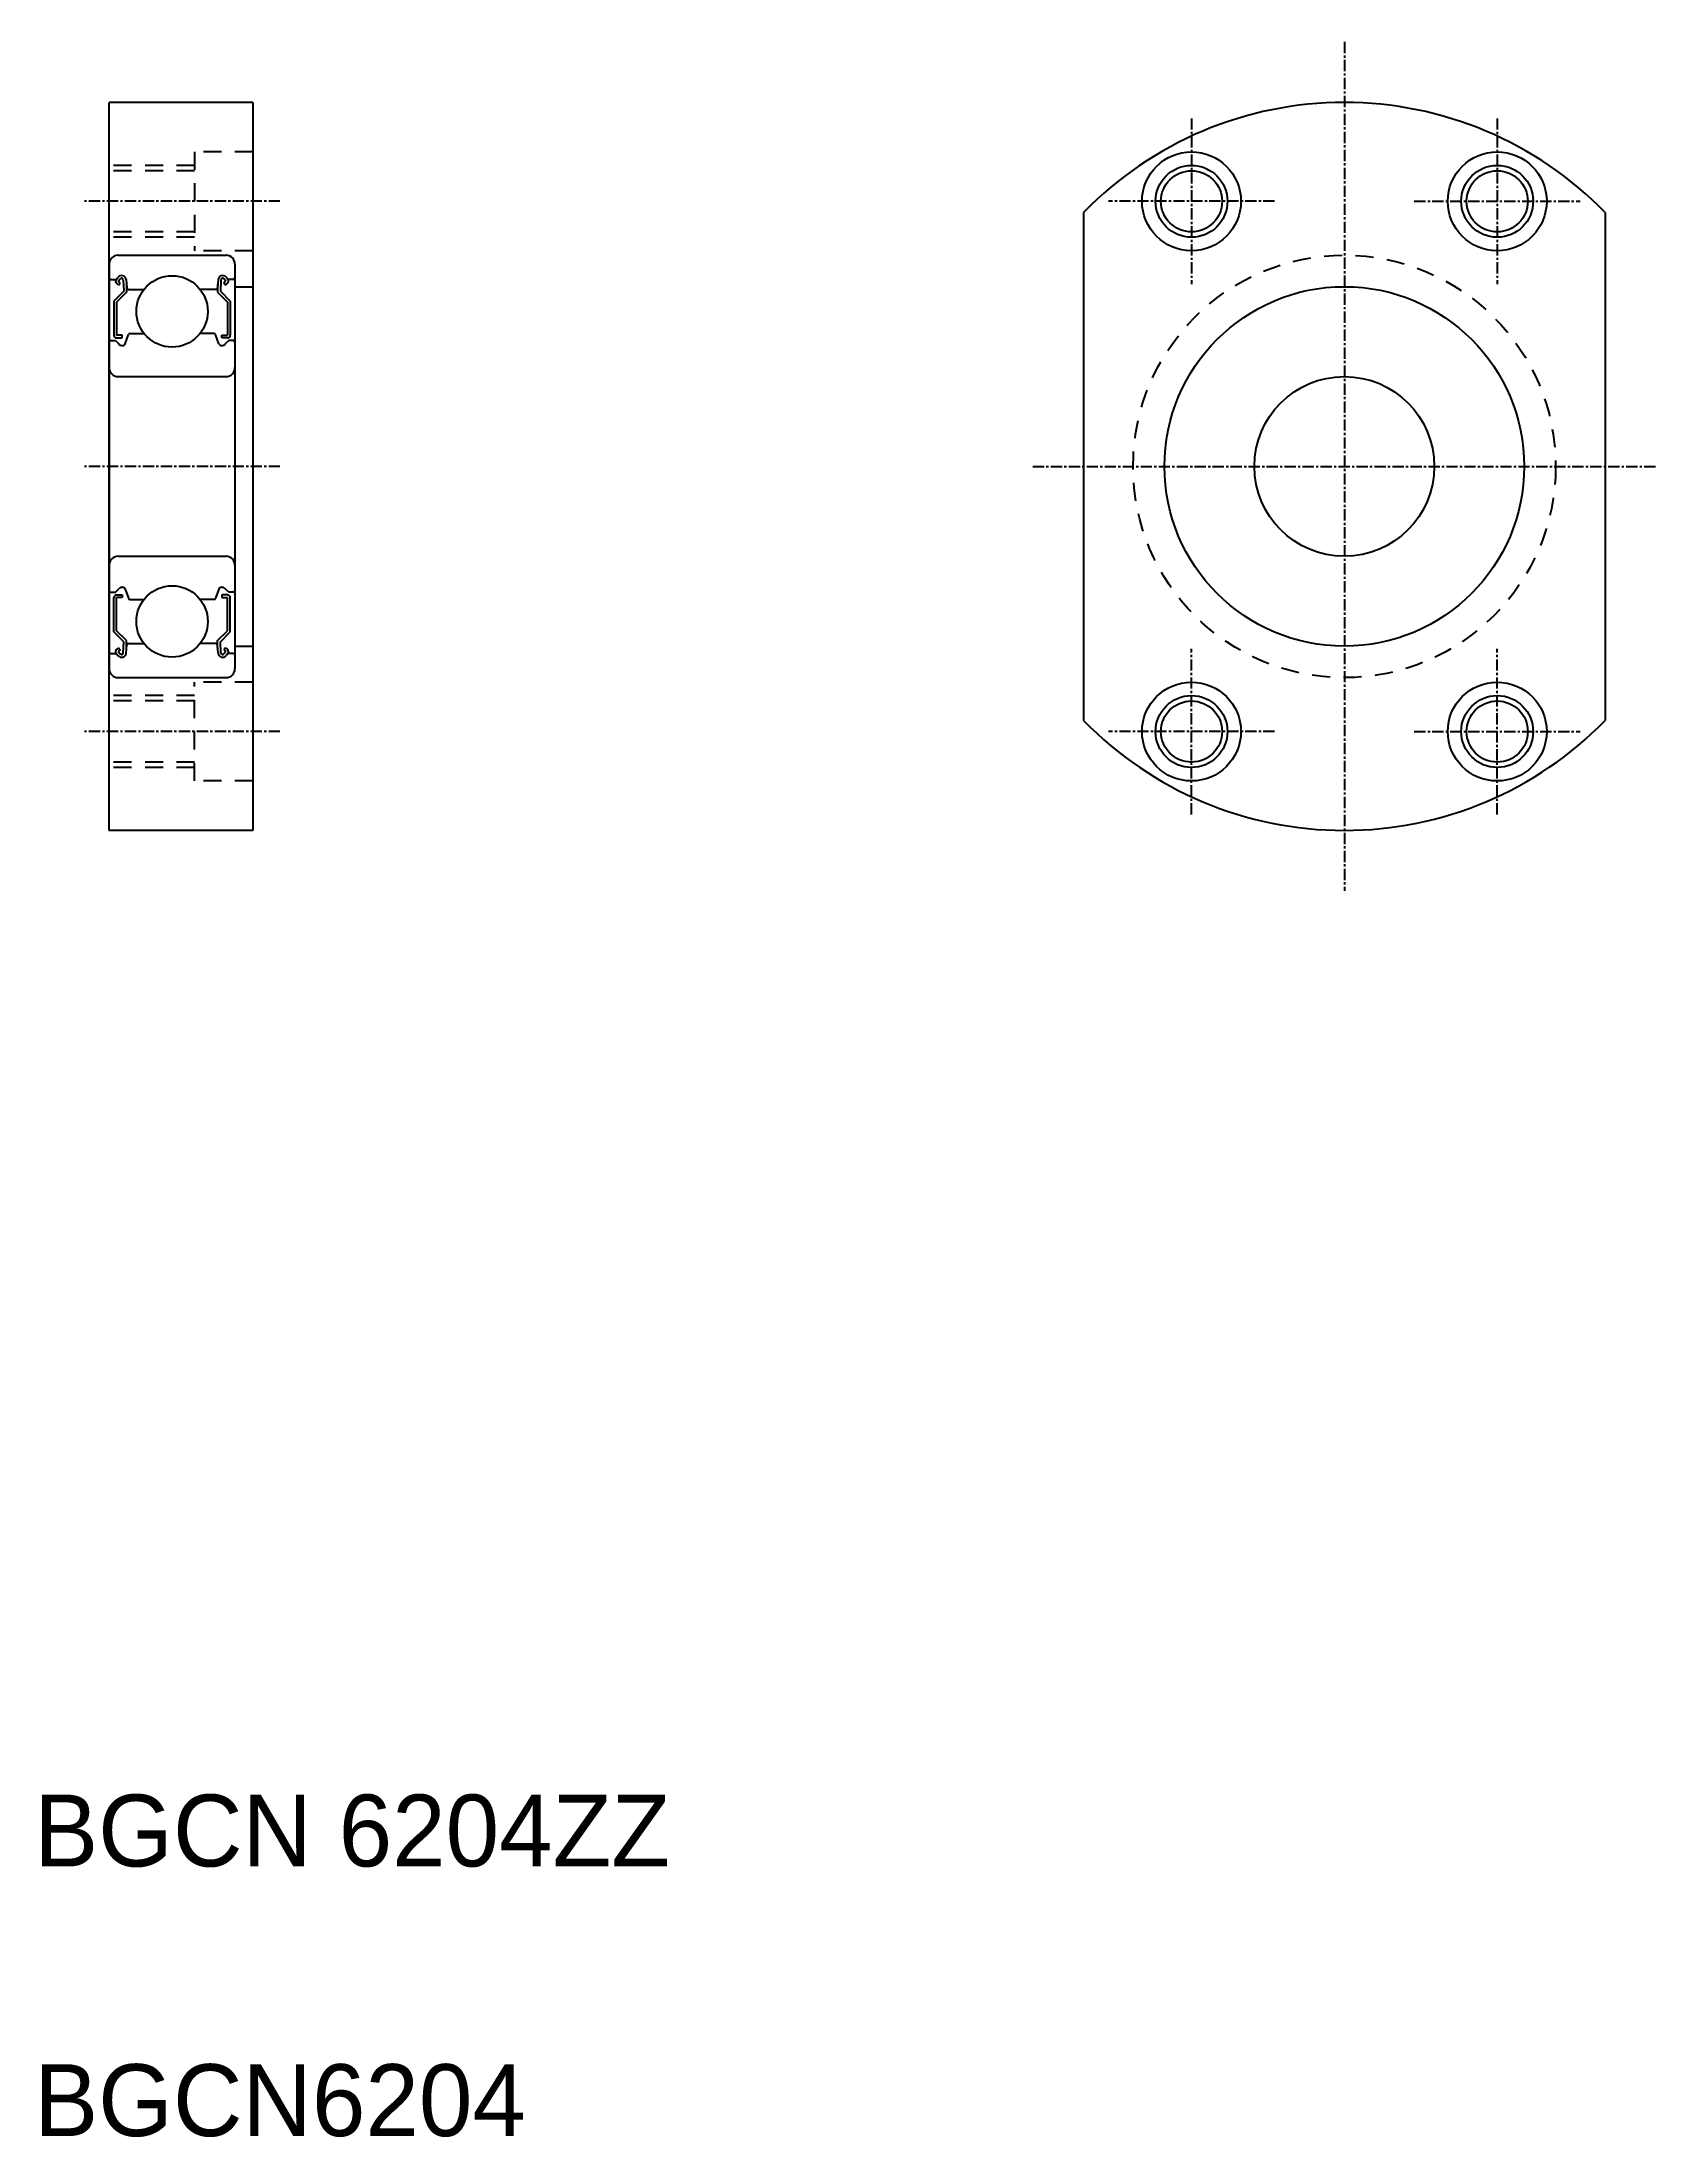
# Model space of a CAD drawing. Extents: x 76 to 255, y 70 to 303.
import ezdxf

# ---------------------------------------------------------------- set-up
doc = ezdxf.new("R2010")
doc.units = 0
doc.linetypes.add('CENTER', pattern=[2, 1.25, -0.25, 0.25, -0.25])
doc.linetypes.add('DASHED', pattern=[3.5, 2, -1.5])
doc.layers.get('0').update_dxf_attribs({"linetype": 'CONTINUOUS'})
doc.layers.add('CENTER', color=1, linetype='CENTER')

msp = doc.modelspace()

# ---------------------------------------------------------------- linework, layer by layer
for p, q in [((83.33, 214.93), (83.33, 295.93)), ((99.33, 295.93), (83.33, 295.93)), ((91.33, 295.93), (91.33, 295.93)), ((95.33, 295.93), (95.33, 295.93)), ((99.33, 295.93), (99.33, 214.93)), ((191.71, 283.7), (191.71, 227.16)), ((249.71, 283.7), (249.71, 227.16)), ((83.33, 277.93), (83.33, 232.93)), ((84.33, 278.93), (96.33, 278.93)), ((97.33, 277.93), (97.33, 232.93)), ((83.53, 276.23), (84.11, 276.23)), ((84.11, 276.23), (84.33, 276.49)), ((84.37, 275.61), (84.14, 275.81)), ((84.34, 276.04), (84.55, 276.29)), ((84.57, 275.84), (84.34, 276.04)), ((84.37, 275.61), (84.57, 275.84)), ((84.91, 276.17), (84.96, 274.93)), ((85.21, 276.21), (85.29, 275.31)), ((85.26, 275.66), (85.26, 274.81)), ((85.49, 275.13), (87.21, 275.13)), ((95.17, 275.13), (93.45, 275.13)), ((95.45, 276.21), (95.37, 275.31)), ((95.4, 275.66), (95.4, 274.81)), ((95.75, 276.17), (95.7, 274.93)), ((96.09, 275.84), (96.32, 276.04)), ((96.28, 275.61), (96.09, 275.84)), ((96.32, 276.04), (96.1, 276.29)), ((96.28, 275.61), (96.51, 275.81)), ((96.55, 276.23), (96.33, 276.49)), ((97.13, 276.23), (96.55, 276.23)), ((97.33, 275.43), (99.33, 275.43)), ((84.96, 274.93), (83.86, 273.83)), ((83.86, 273.83), (83.86, 270.03)), ((85.26, 274.81), (84.16, 273.71)), ((84.16, 273.71), (84.16, 270.03)), ((95.4, 274.81), (96.5, 273.71)), ((95.7, 274.93), (96.8, 273.83)), ((96.5, 273.71), (96.5, 270.03)), ((96.8, 273.83), (96.8, 270.03)), ((83.53, 269.43), (84.03, 269.43)), ((84.03, 269.43), (84.4, 269.06)), ((84.78, 270.03), (84.16, 270.03)), ((84.16, 269.73), (84.78, 269.73)), ((84.78, 269.73), (84.78, 270.03)), ((85.11, 269.08), (85.48, 270.1)), ((85.67, 270.23), (87.21, 270.23)), ((94.99, 270.23), (93.45, 270.23)), ((95.55, 269.08), (95.18, 270.1)), ((95.88, 270.03), (96.5, 270.03)), ((95.88, 269.73), (95.88, 270.03)), ((96.5, 269.73), (95.88, 269.73)), ((96.63, 269.43), (96.25, 269.06)), ((97.13, 269.43), (96.63, 269.43)), ((84.33, 265.43), (96.33, 265.43)), ((84.33, 245.43), (96.33, 245.43)), ((83.53, 241.43), (84.03, 241.43)), ((83.86, 237.03), (83.86, 240.83)), ((84.03, 241.43), (84.4, 241.8)), ((84.16, 241.13), (84.78, 241.13)), ((84.16, 237.15), (84.16, 240.83)), ((84.78, 240.83), (84.16, 240.83)), ((84.78, 241.13), (84.78, 240.83)), ((85.11, 241.78), (85.48, 240.76)), ((85.67, 240.63), (87.21, 240.63)), ((94.99, 240.63), (93.45, 240.63)), ((95.55, 241.78), (95.18, 240.76)), ((95.88, 241.13), (95.88, 240.83)), ((96.5, 241.13), (95.88, 241.13)), ((95.88, 240.83), (96.5, 240.83)), ((96.63, 241.43), (96.25, 241.8)), ((96.5, 237.15), (96.5, 240.83)), ((97.13, 241.43), (96.63, 241.43)), ((96.8, 237.03), (96.8, 240.83)), ((84.96, 235.93), (83.86, 237.03)), ((85.26, 236.05), (84.16, 237.15)), ((84.91, 234.69), (84.96, 235.93)), ((85.21, 234.65), (85.29, 235.55)), ((85.26, 235.2), (85.26, 236.05)), ((85.49, 235.73), (87.21, 235.73)), ((95.17, 235.73), (93.45, 235.73)), ((95.45, 234.65), (95.37, 235.55)), ((95.4, 236.05), (96.5, 237.15)), ((95.4, 235.2), (95.4, 236.05)), ((95.7, 235.93), (96.8, 237.03)), ((95.75, 234.69), (95.7, 235.93)), ((83.53, 234.63), (84.11, 234.63)), ((84.11, 234.63), (84.33, 234.37)), ((84.37, 235.25), (84.14, 235.05)), ((84.57, 235.02), (84.34, 234.82)), ((84.34, 234.82), (84.55, 234.57)), ((84.37, 235.25), (84.57, 235.02)), ((96.28, 235.25), (96.09, 235.02)), ((96.09, 235.02), (96.32, 234.82)), ((96.32, 234.82), (96.1, 234.57)), ((96.28, 235.25), (96.51, 235.05)), ((96.55, 234.63), (96.33, 234.37)), ((97.13, 234.63), (96.55, 234.63)), ((97.33, 235.43), (99.33, 235.43)), ((84.33, 231.93), (96.33, 231.93)), ((87.63, 231.93), (87.63, 231.93)), ((90.33, 231.93), (90.33, 231.93)), ((99.33, 214.93), (83.33, 214.93))]:
    msp.add_line(p, q)
at = {"color": 3, "linetype": 'DASHED'}
for p, q in [((92.83, 290.43), (92.83, 279.43)), ((99.33, 290.43), (92.83, 290.43)), ((92.83, 288.93), (83.33, 288.93)), ((92.83, 288.33), (83.33, 288.33)), ((92.83, 281.53), (83.33, 281.53)), ((92.83, 280.93), (83.33, 280.93)), ((99.33, 279.43), (92.83, 279.43)), ((92.83, 220.43), (92.83, 231.43)), ((99.33, 231.43), (92.83, 231.43)), ((92.83, 229.93), (83.33, 229.93)), ((92.83, 229.33), (83.33, 229.33)), ((92.83, 222.53), (83.33, 222.53)), ((92.83, 221.93), (83.33, 221.93)), ((99.33, 220.43), (92.83, 220.43))]:
    msp.add_line(p, q, dxfattribs=at)
for centre, radius in [((203.71, 284.93), 5.5), ((237.71, 284.93), 5.5), ((203.71, 284.93), 3.4), ((237.71, 284.93), 3.4), ((90.33, 272.68), 3.97), ((220.71, 255.43), 20), ((220.71, 255.43), 10), ((90.33, 238.18), 3.97), ((203.71, 225.93), 5.5), ((237.71, 225.93), 5.5), ((203.71, 225.93), 3.4), ((237.71, 225.93), 3.4)]:
    msp.add_circle(centre, radius)
at = {"color": 3}
for centre in [(203.71, 284.93), (237.71, 284.93), (203.71, 225.93), (237.71, 225.93)]:
    msp.add_circle(centre, 4, dxfattribs=at)
at = {"color": 3, "linetype": 'DASHED'}
msp.add_circle((220.71, 255.43), 23.5, dxfattribs=at)
for centre, radius, start, end in [((220.71, 255.43), 40.5, 44.2707, 135.7293), ((84.33, 277.93), 1, 90, 180), ((96.33, 277.93), 1, 0, 90), ((83.53, 276.43), 0.2, 180, 270), ((84.34, 276.04), 0.3, 139.9098, 229.9963), ((84.71, 276.17), 0.5, 4.987, 139.9098), ((84.71, 276.17), 0.2, 2.3754, 139.9922), ((85.49, 275.33), 0.2, 184.987, 270), ((95.17, 275.33), 0.2, 270, 355.013), ((95.95, 276.17), 0.5, 40.0902, 175.013), ((95.95, 276.17), 0.2, 40.0078, 177.6246), ((96.32, 276.04), 0.3, 310.0037, 40.0902), ((97.13, 276.43), 0.2, 270, 0), ((83.53, 269.23), 0.2, 90, 180), ((84.16, 270.03), 0.3, 180, 270), ((84.83, 269.48), 0.6, 225, 272.8048), ((84.83, 269.18), 0.3, 265.5374, 340.0299), ((85.67, 270.03), 0.2, 90, 160.0299), ((94.99, 270.03), 0.2, 19.9701, 90), ((95.83, 269.18), 0.3, 199.9701, 274.4626), ((95.83, 269.48), 0.6, 267.1952, 315), ((96.5, 270.03), 0.3, 270, 0), ((97.13, 269.23), 0.2, 0, 90), ((84.33, 266.43), 1, 180, 270), ((96.33, 266.43), 1, 270, 0), ((84.33, 244.43), 1, 90, 180), ((96.33, 244.43), 1, 0, 90), ((83.53, 241.63), 0.2, 180, 270), ((84.16, 240.83), 0.3, 90, 180), ((84.83, 241.38), 0.6, 87.1952, 135), ((84.83, 241.68), 0.3, 19.9701, 94.4626), ((85.67, 240.83), 0.2, 199.9701, 270), ((94.99, 240.83), 0.2, 270, 340.0299), ((95.83, 241.68), 0.3, 85.5374, 160.0299), ((95.83, 241.38), 0.6, 45, 92.8048), ((96.5, 240.83), 0.3, 0, 90), ((97.13, 241.63), 0.2, 270, 0), ((85.49, 235.53), 0.2, 90, 175.013), ((95.17, 235.53), 0.2, 4.987, 90), ((83.53, 234.43), 0.2, 90, 180), ((84.34, 234.82), 0.3, 130.0037, 220.0902), ((84.71, 234.69), 0.5, 220.0902, 355.013), ((84.71, 234.69), 0.2, 220.0078, 357.6246), ((95.95, 234.69), 0.5, 184.987, 319.9098), ((95.95, 234.69), 0.2, 182.3754, 319.9922), ((96.32, 234.82), 0.3, 319.9098, 49.9963), ((97.13, 234.43), 0.2, 0, 90), ((84.33, 232.93), 1, 180, 270), ((96.33, 232.93), 1, 270, 0), ((220.71, 255.43), 40.5, 224.2707, 315.7293)]:
    msp.add_arc(centre, radius, start, end)
at = {"layer": 'CENTER', "color": 1, "linetype": 'CENTER'}
for p, q in [((220.71, 302.66), (220.71, 208.2)), ((203.71, 294.15), (203.71, 275.71)), ((237.71, 294.15), (237.71, 275.71)), ((102.33, 284.93), (80.33, 284.93)), ((212.94, 284.93), (194.49, 284.93)), ((228.49, 284.93), (246.94, 284.93)), ((102.33, 255.43), (80.33, 255.43)), ((186.06, 255.43), (255.49, 255.43)), ((203.71, 216.71), (203.71, 235.15)), ((237.71, 216.71), (237.71, 235.15)), ((102.33, 225.93), (80.33, 225.93)), ((212.94, 225.93), (194.49, 225.93)), ((228.49, 225.93), (246.94, 225.93))]:
    msp.add_line(p, q, dxfattribs=at)

# ---------------------------------------------------------------- texts
for s, p in [('BGCN 6204ZZ', (74.98, 99.65)), ('BGCN6204', (74.98, 69.65))]:
    msp.add_text(s, height=8).set_placement(p)

doc.saveas('drawing.dxf')
